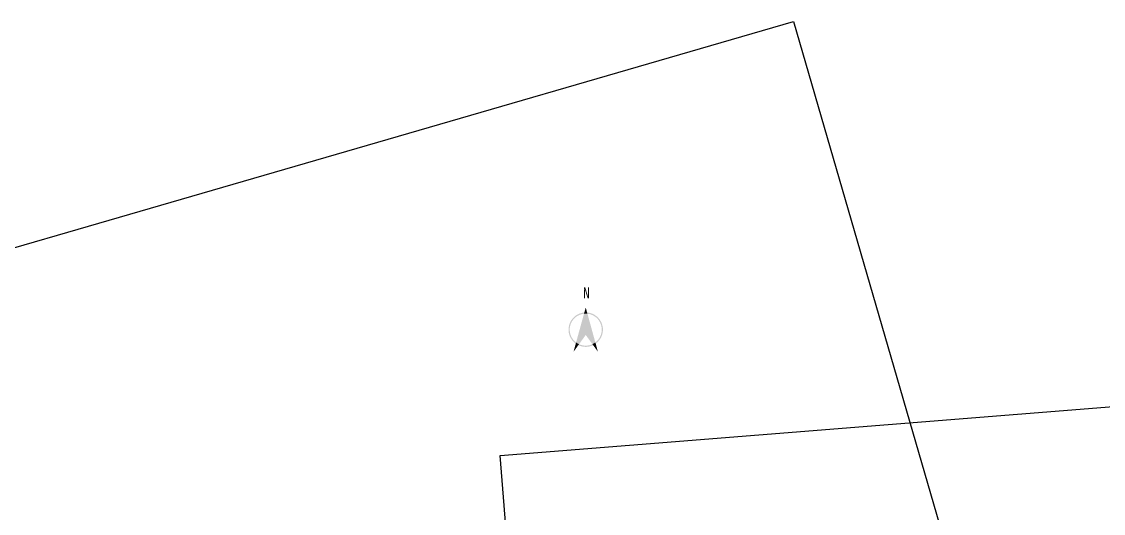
# Model space of a CAD drawing. Header units: millimetres. Extents: x 29316 to 52938, y 29851 to 35526.
# Drawn here: x 35408 to 38378, y 34175 to 35526 of the extents above; entities that cross this region are included whole.
import ezdxf
from ezdxf.enums import TextEntityAlignment as Align

# ---------------------------------------------------------------- set-up
doc = ezdxf.new("R2010")
doc.units = ezdxf.units.MM
doc.header["$MEASUREMENT"] = 0
doc.layers.add('D-指北针', color=7, linetype='CONTINUOUS')
doc.layers.add('平面分图边界', color=1, linetype='CONTINUOUS', plot=False)
doc.styles.add('黑体', font='')
doc.styles.get('黑体').set_extended_font_data('SimHei')

# ---------------------------------------------------------------- blocks, each defined once
blk = doc.blocks.new('zbz1')
at = {"layer": 'D-指北针'}
for color, points in [(256, [(11234.62, 10603.75, 0.700829), (11232.26, 10595.18), (11232.35, 10595.52, -0.680298), (11234.53, 10603.41)]), (1, [(11235, 10603.77, 0.019769), (11234.62, 10603.75), (11234.53, 10603.41, -0.026723), (11235, 10603.43)]), (1, [(11235, 10605.11), (11234.62, 10603.75, -0.019769), (11235, 10603.77)]), (250, [(11235, 10605.11), (11235, 10603.77, -0.019769), (11235.37, 10603.75)]), (250, [(11235.37, 10603.75, 0.019769), (11235, 10603.77), (11235, 10603.43, -0.026723), (11235.47, 10603.41)]), (7, [(11235.37, 10603.75), (11235.47, 10603.41, -0.680298), (11237.64, 10595.52), (11237.74, 10595.18, 0.700829)]), (1, [(11235, 10603.43, 0.026723), (11234.53, 10603.41), (11232.35, 10595.52, 0.053486), (11233.16, 10595.04), (11235, 10597.57)]), (250, [(11235.47, 10603.41, 0.026723), (11235, 10603.43), (11235, 10597.57), (11236.84, 10595.04, 0.053486), (11237.64, 10595.52)]), (1, [(11232.96, 10594.77, -0.042977), (11232.26, 10595.18), (11231.65, 10592.96)]), (1, [(11232.35, 10595.52), (11232.26, 10595.18, 0.042977), (11232.96, 10594.77), (11233.16, 10595.04, -0.053486)]), (7, [(11237.04, 10594.77), (11236.84, 10595.04, -0.108285), (11235, 10594.64, -0.108285), (11233.16, 10595.04), (11232.96, 10594.77, 0.111862), (11235, 10594.3, 0.111862)]), (250, [(11237.74, 10595.18), (11237.64, 10595.52, -0.053486), (11236.84, 10595.04), (11237.04, 10594.77, 0.042977)]), (250, [(11237.74, 10595.18, -0.042977), (11237.04, 10594.77), (11238.35, 10592.96)])]:
    blk.add_hatch(color=color, dxfattribs=at).paths.add_polyline_path(points)
at = {"layer": 'D-指北针', "style": '黑体', "width": 0.9}
blk.add_text('N', height=2.99, rotation=359.8293, dxfattribs=at).set_placement((11234.26, 10606.78), align=Align.BOTTOM_LEFT)

msp = doc.modelspace()

# ---------------------------------------------------------------- linework, layer by layer
at = {"layer": '平面分图边界', "color": 2, "flags": 128}
for points in [[(29316.2, 33142.9), (37527.4, 35525.8), (38254.9, 33019.2), (30043.6, 30636.3)], [(36721.9, 34334.6), (45244.7, 35015.5), (45452.6, 32413.8), (36929.7, 31732.9)]]:
    msp.add_lwpolyline(points, close=True, dxfattribs=at)

# ---------------------------------------------------------------- block references
at = {"layer": 'D-指北针', "xscale": 10, "yscale": 10, "zscale": 10}
msp.add_blockref('zbz1', (-75393.2, -71310.4), dxfattribs=at)

doc.saveas('drawing.dxf')
